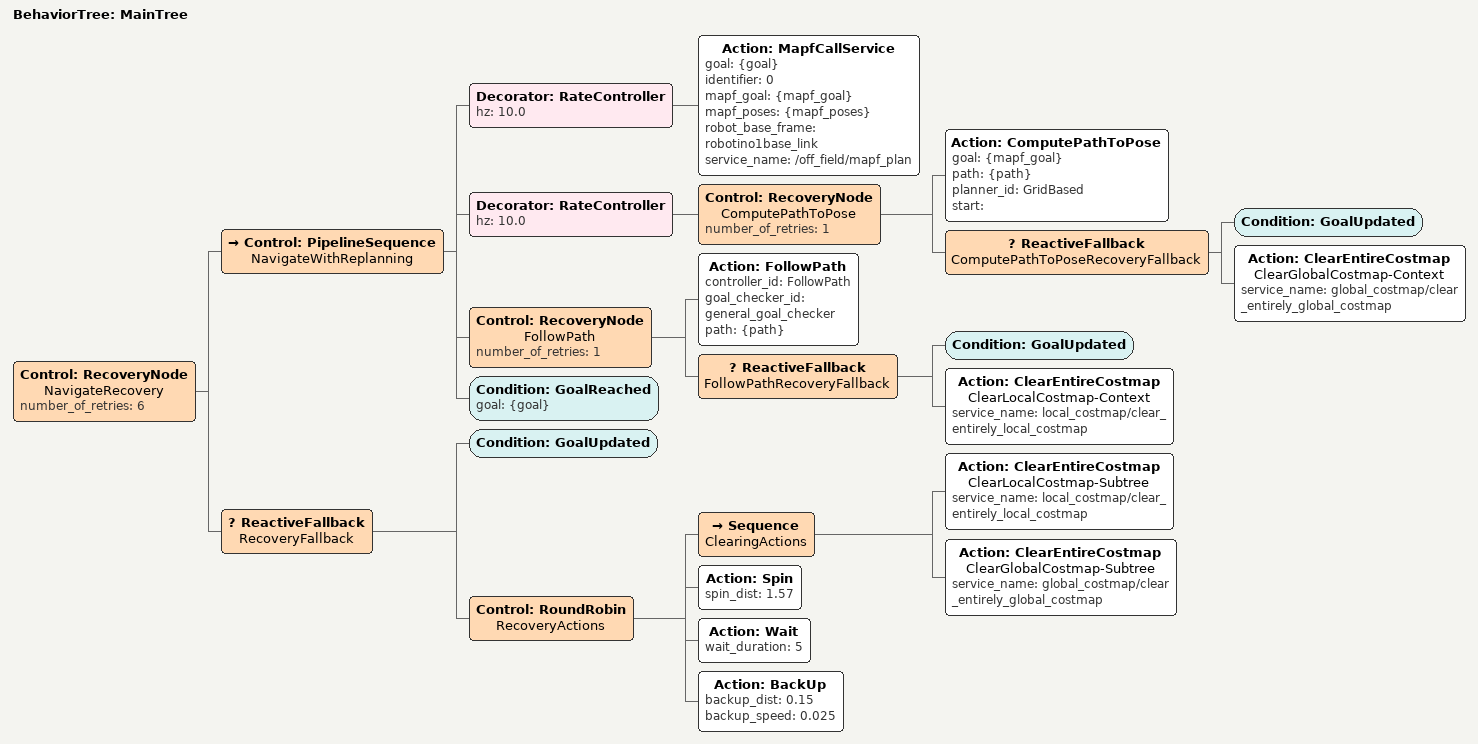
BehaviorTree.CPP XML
<?xml version="1.0"?>
<root main_tree_to_execute="MainTree">
    <BehaviorTree ID="MainTree">
        <Control ID="RecoveryNode" name="NavigateRecovery" number_of_retries="6">
            <Control ID="PipelineSequence" name="NavigateWithReplanning">
                <Decorator ID="RateController" hz="10.0">
                  <Action ID="MapfCallService" goal="{goal}" identifier="0" mapf_goal="{mapf_goal}" mapf_poses="{mapf_poses}" robot_base_frame="robotino1base_link" service_name="/off_field/mapf_plan"/>
                </Decorator>
                <Decorator ID="RateController" hz="10.0">
                    <Control ID="RecoveryNode" name="ComputePathToPose" number_of_retries="1">
                        <Action ID="ComputePathToPose" goal="{mapf_goal}" path="{path}" planner_id="GridBased" start=""/>
                        <ReactiveFallback name="ComputePathToPoseRecoveryFallback">
                            <Condition ID="GoalUpdated"/>
                            <Action ID="ClearEntireCostmap" name="ClearGlobalCostmap-Context" service_name="global_costmap/clear_entirely_global_costmap"/>
                        </ReactiveFallback>
                    </Control>
                </Decorator>
                <Control ID="RecoveryNode" name="FollowPath" number_of_retries="1">
                    <Action ID="FollowPath" controller_id="FollowPath" goal_checker_id="general_goal_checker" path="{path}"/>
                    <ReactiveFallback name="FollowPathRecoveryFallback">
                        <Condition ID="GoalUpdated"/>
                        <Action ID="ClearEntireCostmap" name="ClearLocalCostmap-Context" service_name="local_costmap/clear_entirely_local_costmap"/>
                    </ReactiveFallback>
                </Control>
                <Condition ID="GoalReached" goal="{goal}"/>
            </Control>
            <ReactiveFallback name="RecoveryFallback">
                <Condition ID="GoalUpdated"/>
                <Control ID="RoundRobin" name="RecoveryActions">
                    <Sequence name="ClearingActions">
                        <Action ID="ClearEntireCostmap" name="ClearLocalCostmap-Subtree" service_name="local_costmap/clear_entirely_local_costmap"/>
                        <Action ID="ClearEntireCostmap" name="ClearGlobalCostmap-Subtree" service_name="global_costmap/clear_entirely_global_costmap"/>
                    </Sequence>
                    <Action ID="Spin" spin_dist="1.57"/>
                    <Action ID="Wait" wait_duration="5"/>
                    <Action ID="BackUp" backup_dist="0.15" backup_speed="0.025"/>
                </Control>
            </ReactiveFallback>
        </Control>
    </BehaviorTree>
</root>
